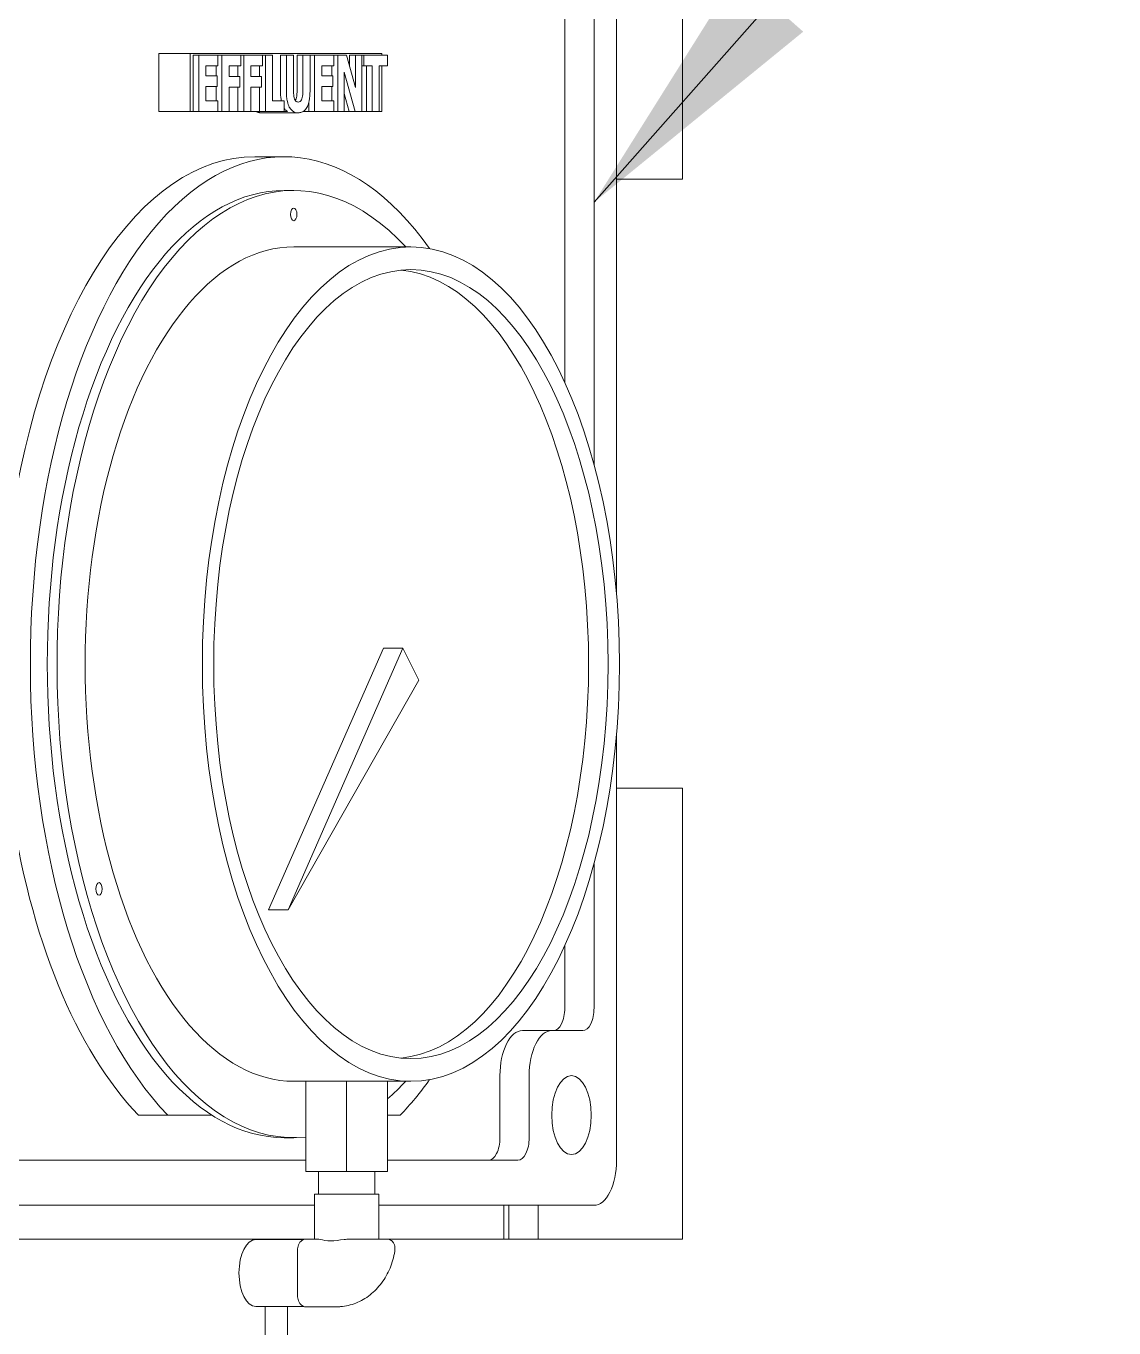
# Model space of a CAD drawing. Header units: inches. Extents: x 19 to 503, y 7 to 322.
# Drawn here: x 271.09 to 277.12, y 118.08 to 125.3 of the extents above; entities that cross this region are included whole.
import ezdxf

# ---------------------------------------------------------------- set-up
doc = ezdxf.new("R2010")
doc.units = ezdxf.units.IN
doc.header["$LTSCALE"] = 15
doc.header["$MEASUREMENT"] = 0
doc.layers.add('Symbol (ANSI)', color=7, linetype='Continuous', lineweight=25)
doc.layers.add('Visible (ANSI)', color=7, linetype='Continuous', lineweight=50)
doc.styles.add('MEMCOR Medium', font='arial.ttf')
doc.dimstyles.new('Default (ANSI)$7', dxfattribs={"dimscale": 15, "dimtxt": 0.15, "dimasz": 0.098425, "dimexe": 0.125, "dimexo": 0.0625, "dimgap": 0.031496, "dimtad": 0, "dimtih": 1, "dimtoh": 1, "dimdec": 4, "dimrnd": 1e-08, "dimzin": 3, "dimdsep": 46, "dimlunit": 5, "dimtxsty": 'MEMCOR Medium', "dimcen": 0.09, "dimdle": 0.393701, "dimclrd": 256, "dimclre": 256, "dimclrt": 256, "dimadec": 0, "dimazin": 1, "dimtfac": 0.8, "dimtofl": 0, "dimtmove": 0, "dimatfit": 3, "dimfxl": 1, "dimfrac": 1, "dimtolj": 1, "dimtzin": 4, "dimlwd": -1, "dimlwe": -1, "dimarcsym": 0})

msp = doc.modelspace()

# ---------------------------------------------------------------- linework, layer by layer
at = {"layer": 'Visible (ANSI)', "linetype": 'Continuous', "lineweight": 18}
for p, q in [((274.725303, 124.450384), (274.725303, 126.950384)), ((274.359844, 126.512884), (274.359844, 122.147745)), ((274.072446, 123.324611), (274.072446, 125.669134)), ((274.234826, 125.669134), (274.234826, 122.870057)), ((271.822446, 125.147849), (271.995651, 125.147849)), ((271.822446, 124.825349), (271.822446, 125.147849)), ((271.995651, 125.147849), (273.058151, 125.147849)), ((271.995651, 124.825349), (271.995651, 125.147849)), ((272.011885, 125.138349), (272.011885, 124.825349)), ((272.011885, 125.138349), (272.044361, 125.138349)), ((272.150131, 125.138349), (272.044361, 125.138349)), ((272.044361, 125.138349), (272.044361, 124.825349)), ((272.150131, 125.138349), (272.172141, 125.138349)), ((272.150131, 125.078742), (272.150131, 125.138349)), ((272.276897, 125.138349), (272.172141, 125.138349)), ((272.172141, 125.138349), (272.172141, 124.825349)), ((272.276897, 125.138349), (272.292565, 125.138349)), ((272.276897, 125.078742), (272.276897, 125.138349)), ((272.397321, 125.138349), (272.292565, 125.138349)), ((272.292565, 125.138349), (272.292565, 124.825349)), ((272.397321, 125.078742), (272.397321, 125.138349)), ((272.397321, 125.138349), (272.412989, 125.138349)), ((272.452304, 125.138349), (272.412989, 125.138349)), ((272.412989, 125.138349), (272.412989, 124.825349)), ((272.452304, 124.884956), (272.452304, 125.138349)), ((272.496752, 125.138349), (272.496752, 124.938476)), ((272.496752, 125.138349), (272.529228, 125.138349)), ((272.568543, 125.138349), (272.529228, 125.138349)), ((272.529228, 125.138349), (272.529228, 124.938476)), ((272.568543, 124.943041), (272.568543, 125.138349)), ((272.588572, 125.138349), (272.588572, 124.943041)), ((272.588572, 125.138349), (272.621048, 125.138349)), ((272.660363, 125.138349), (272.621048, 125.138349)), ((272.621048, 125.138349), (272.621048, 124.943041)), ((272.660363, 125.138349), (272.685923, 125.138349)), ((272.660363, 124.938729), (272.660363, 125.138349)), ((272.791694, 125.138349), (272.685923, 125.138349)), ((272.685923, 125.138349), (272.685923, 124.825349)), ((272.791694, 125.138349), (272.813703, 125.138349)), ((272.791694, 125.078742), (272.791694, 125.138349)), ((272.861896, 125.138349), (272.813703, 125.138349)), ((272.813703, 125.138349), (272.813703, 124.825349)), ((272.911865, 124.959021), (272.861896, 125.138349)), ((272.879389, 125.138349), (272.879389, 125.075572)), ((272.879389, 125.138349), (272.911865, 125.138349)), ((272.947756, 125.138349), (272.911865, 125.138349)), ((272.911865, 125.138349), (272.911865, 124.959021)), ((272.947756, 124.825349), (272.947756, 125.138349)), ((272.947756, 125.138349), (272.958731, 125.138349)), ((273.090627, 125.138349), (272.958731, 125.138349)), ((272.958731, 125.138349), (272.958731, 125.078742)), ((273.058151, 125.147849), (273.058151, 125.138349)), ((273.090627, 125.078742), (273.090627, 125.138349)), ((272.083422, 125.023701), (272.083422, 125.078742)), ((272.083422, 125.078742), (272.150131, 125.078742)), ((272.139665, 125.078742), (272.139665, 125.023701)), ((272.211202, 125.019642), (272.211202, 125.078742)), ((272.211202, 125.078742), (272.276897, 125.078742)), ((272.260089, 125.078742), (272.260089, 125.019642)), ((272.331626, 125.078742), (272.397321, 125.078742)), ((272.331626, 125.019642), (272.331626, 125.078742)), ((272.380513, 125.078742), (272.380513, 125.019642)), ((272.724985, 125.023701), (272.724985, 125.078742)), ((272.724985, 125.078742), (272.791694, 125.078742)), ((272.781227, 125.078742), (272.781227, 125.023701)), ((272.947756, 125.078742), (272.958731, 125.078742)), ((272.958731, 125.078742), (273.005022, 125.078742)), ((272.972546, 125.078742), (272.972546, 124.825349)), ((273.005022, 125.078742), (273.005022, 124.825349)), ((273.044337, 124.825349), (273.044337, 125.078742)), ((273.044337, 125.078742), (273.090627, 125.078742)), ((273.058151, 125.078742), (273.058151, 124.825349)), ((272.144932, 125.023701), (272.083422, 125.023701)), ((272.144932, 124.964094), (272.144932, 125.023701)), ((272.271697, 125.019642), (272.211202, 125.019642)), ((272.271697, 124.960035), (272.271697, 125.019642)), ((272.392121, 125.019642), (272.331626, 125.019642)), ((272.392121, 124.960035), (272.392121, 125.019642)), ((272.786494, 125.023701), (272.724985, 125.023701)), ((272.786494, 124.964094), (272.786494, 125.023701)), ((272.849594, 124.825349), (272.849594, 125.043485)), ((272.849594, 125.043485), (272.909962, 124.825349)), ((272.083422, 124.884956), (272.083422, 124.964094)), ((272.083422, 124.964094), (272.144932, 124.964094)), ((272.139665, 124.964094), (272.139665, 124.884956)), ((272.211202, 124.825349), (272.211202, 124.960035)), ((272.211202, 124.960035), (272.271697, 124.960035)), ((272.260089, 124.960035), (272.260089, 124.825349)), ((272.331626, 124.825349), (272.331626, 124.960035)), ((272.331626, 124.960035), (272.392121, 124.960035)), ((272.380513, 124.960035), (272.380513, 124.825349)), ((272.724985, 124.964094), (272.786494, 124.964094)), ((272.724985, 124.884956), (272.724985, 124.964094)), ((272.781227, 124.964094), (272.781227, 124.884956)), ((272.849594, 124.926135), (272.877486, 124.825349)), ((272.150131, 124.884956), (272.083422, 124.884956)), ((272.150131, 124.825349), (272.150131, 124.884956)), ((272.517364, 124.884956), (272.452304, 124.884956)), ((272.517364, 124.825349), (272.517364, 124.884956)), ((272.653447, 124.875144), (272.653447, 124.825349)), ((272.791694, 124.884956), (272.724985, 124.884956)), ((272.791694, 124.825349), (272.791694, 124.884956)), ((271.822446, 124.825349), (271.995651, 124.825349)), ((272.011885, 124.825349), (271.995651, 124.825349)), ((272.011885, 124.825349), (272.044361, 124.825349)), ((272.044361, 124.825349), (272.150131, 124.825349)), ((272.150131, 124.825349), (272.172141, 124.825349)), ((272.172141, 124.825349), (272.211202, 124.825349)), ((272.260089, 124.825349), (272.211202, 124.825349)), ((272.260089, 124.825349), (272.292565, 124.825349)), ((272.292565, 124.825349), (272.331626, 124.825349)), ((272.380513, 124.825349), (272.331626, 124.825349)), ((272.380513, 124.825349), (272.412989, 124.825349)), ((272.389114, 124.818754), (272.594796, 124.818754)), ((272.412989, 124.825349), (272.517364, 124.825349)), ((272.536081, 124.825349), (272.517364, 124.825349)), ((272.653447, 124.825349), (272.621332, 124.825349)), ((272.653447, 124.825349), (272.685923, 124.825349)), ((272.685923, 124.825349), (272.791694, 124.825349)), ((272.791694, 124.825349), (272.813703, 124.825349)), ((272.813703, 124.825349), (272.849594, 124.825349)), ((272.877486, 124.825349), (272.849594, 124.825349)), ((272.877486, 124.825349), (272.909962, 124.825349)), ((272.909962, 124.825349), (272.947756, 124.825349)), ((272.972546, 124.825349), (272.947756, 124.825349)), ((272.972546, 124.825349), (273.005022, 124.825349)), ((273.005022, 124.825349), (273.044337, 124.825349)), ((273.058151, 124.825349), (273.044337, 124.825349)), ((272.353696, 124.575349), (272.516076, 124.575349)), ((274.359844, 124.450384), (274.666689, 124.450384)), ((274.725303, 124.450384), (274.666689, 124.450384)), ((272.516076, 124.387849), (272.570203, 124.387849)), ((272.570203, 124.075349), (273.219722, 124.075349)), ((272.430846, 120.401605), (273.067274, 121.851237)), ((272.539099, 120.401605), (273.175528, 121.851237)), ((273.067274, 121.851237), (273.175528, 121.851237)), ((273.175528, 121.851237), (273.263916, 121.674461)), ((273.263916, 121.674461), (272.539099, 120.401605)), ((274.359844, 121.377954), (274.359844, 119.012884)), ((274.666689, 121.075384), (274.359844, 121.075384)), ((274.666689, 121.075384), (274.725303, 121.075384)), ((274.725303, 118.575384), (274.725303, 121.075384)), ((274.234826, 120.655641), (274.234826, 119.856634)), ((272.430846, 120.401605), (272.539099, 120.401605)), ((274.072446, 119.856634), (274.072446, 120.201087)), ((273.838089, 119.731634), (274.000469, 119.731634)), ((274.172326, 119.731634), (274.000469, 119.731634)), ((272.570203, 119.450349), (272.636357, 119.450349)), ((272.863457, 119.450349), (272.636357, 119.450349)), ((272.636357, 119.450349), (272.636357, 118.950349)), ((273.090556, 119.450349), (272.863457, 119.450349)), ((272.863457, 119.450349), (272.863457, 118.950349)), ((273.090556, 119.450349), (273.090556, 118.950349)), ((273.090556, 119.450349), (273.219722, 119.450349)), ((273.713089, 119.137919), (273.713089, 119.481634)), ((273.875469, 119.481634), (273.875469, 119.137919)), ((271.709393, 119.262919), (271.871773, 119.262919)), ((272.115771, 119.262919), (271.871773, 119.262919)), ((273.160379, 119.262919), (273.090556, 119.262919)), ((272.516076, 119.137849), (272.570203, 119.137849)), ((272.636357, 119.012919), (269.778091, 119.012919)), ((273.812969, 119.012919), (273.090556, 119.012919)), ((272.636357, 118.950349), (272.863457, 118.950349)), ((272.706476, 118.950349), (272.706476, 118.825349)), ((272.863457, 118.950349), (273.090556, 118.950349)), ((273.020437, 118.950349), (273.020437, 118.825349)), ((273.040956, 118.825349), (272.685958, 118.825349)), ((272.685958, 118.825349), (272.685958, 118.575349)), ((273.040956, 118.825349), (273.040956, 118.575349)), ((272.685958, 118.762884), (269.728491, 118.762884)), ((274.234844, 118.762884), (273.040956, 118.762884)), ((273.735012, 118.575384), (273.735012, 118.762884)), ((273.762632, 118.575384), (273.762632, 118.762884)), ((273.925012, 118.762884), (273.925012, 118.575384)), ((269.728491, 118.575384), (272.685958, 118.575384)), ((272.624695, 118.573109), (272.359229, 118.573109)), ((272.410887, 118.573109), (272.410887, 118.575384)), ((272.535887, 118.575384), (272.535887, 118.573109)), ((272.702102, 118.575349), (272.637603, 118.575349)), ((272.943446, 118.575349), (272.880079, 118.575349)), ((273.00402, 118.575349), (272.943446, 118.575349)), ((273.088178, 118.575349), (273.027604, 118.575349)), ((273.040956, 118.575384), (273.735012, 118.575384)), ((273.762632, 118.575384), (273.735012, 118.575384)), ((273.925012, 118.575384), (273.762632, 118.575384)), ((273.925012, 118.575384), (274.666689, 118.575384)), ((274.725303, 118.575384), (274.666689, 118.575384)), ((272.591353, 118.512849), (272.591353, 118.262849)), ((272.624695, 118.202589), (272.359229, 118.202589)), ((272.410887, 115.950384), (272.410887, 118.202589)), ((272.535887, 118.202589), (272.535887, 115.950384)), ((272.637603, 118.200349), (272.645799, 118.200349)), ((272.645799, 118.200349), (272.801994, 118.200349))]:
    msp.add_line(p, q, dxfattribs=at)
for centre, major_axis, start_param, end_param in [((272.516076, 121.762849), (0, 2.8125), 5.67192986, 8.94884126), ((272.353696, 121.762849), (0, 2.8125), 0, 1.2977393), ((272.570203, 121.762849), (0, -2.625), 2.64866739, 6.33361033), ((272.516076, 121.762849), (0, -2.625), 3.14159265, 6.28318531), ((272.570203, 121.762849), (0, -2.3125), 3.14159265, 6.28318531), ((273.111469, 121.762849), (0, -2.186419), 0.04953189, 3.09206076), ((272.353696, 121.762849), (0, 2.8125), 1.84385335, 2.66565596), ((274.009946, 119.856634), (0, -0.125), 0, 1.57079633), ((274.172326, 119.856634), (0, -0.125), 0, 1.57079633), ((273.838089, 119.481634), (0, 0.25), 0, 1.57079633), ((274.000469, 119.481634), (0, 0.25), 0, 1.57079633), ((272.570203, 121.762849), (0, -2.625), 0.40765708, 0.49292526), ((272.516076, 121.762849), (0, -2.8125), 0.4759367, 0.61125545), ((273.650589, 119.137919), (0, -0.125), 0, 1.57079633), ((273.812969, 119.137919), (0, -0.125), 0, 1.57079633), ((274.234844, 119.012884), (0, -0.25), 0, 1.57079633), ((272.359229, 118.387849), (0, 0.18526), 0, 3.14159265)]:
    msp.add_ellipse(centre, major_axis=major_axis, ratio=0.5, start_param=start_param, end_param=end_param, dxfattribs=at)
for centre, major_axis in [((272.570203, 124.255245), (0, -0.035)), ((273.219722, 121.762849), (0, 2.3125)), ((273.219722, 121.762849), (0, 2.186419)), ((271.490963, 120.516651), (0, -0.035)), ((274.109844, 119.262884), (0, 0.21875))]:
    msp.add_ellipse(centre, major_axis=major_axis, ratio=0.5, dxfattribs=at)
for points, knots in [([(272.496752, 124.938476), (272.496752, 124.92797), (272.497158, 124.917371), (272.498877, 124.899497), (272.499918, 124.892083), (272.501347, 124.884956)], [-0.821877976, -0.821877976, -0.821877976, -0.821877976, -0.654433498, -0.654433498, -0.531830613, -0.531830613, -0.531830613, -0.531830613]), ([(272.529228, 124.938476), (272.529228, 124.92797), (272.529634, 124.917371), (272.531512, 124.897838), (272.532867, 124.888835), (272.537403, 124.86904), (272.540915, 124.859105), (272.548774, 124.844376), (272.554313, 124.835611), (272.57321, 124.82133), (272.584187, 124.818754), (272.594796, 124.818754)], [-0.821877976, -0.821877976, -0.821877976, -0.821877976, -0.654433498, -0.654433498, -0.504909579, -0.504909579, -0.307478412, -0.307478412, -0.16166829, -0.16166829, 0, 0, 0, 0]), ([(272.594796, 124.878361), (272.592172, 124.878361), (272.589501, 124.878785), (272.584716, 124.880827), (272.582554, 124.882284), (272.578447, 124.886711), (272.576612, 124.889663), (272.573702, 124.896708), (272.572075, 124.901776), (272.569064, 124.920118), (272.568543, 124.932045), (272.568543, 124.943041)], [-0.357819749, -0.357819749, -0.357819749, -0.357819749, -0.281802872, -0.281802872, -0.21609433, -0.21609433, -0.146681317, -0.146681317, -0.083787292, -0.083787292, 0, 0, 0, 0]), ([(272.588572, 124.943041), (272.588572, 124.935471), (272.588336, 124.927602), (272.587146, 124.914123), (272.58631, 124.908021), (272.583768, 124.897354), (272.582304, 124.893454), (272.579997, 124.889096), (272.579293, 124.887953), (272.578555, 124.886918)], [-0.217363441, -0.217363441, -0.217363441, -0.217363441, -0.17163752, -0.17163752, -0.134758966, -0.134758966, -0.100390194, -0.100390194, -0.086453699, -0.086453699, -0.086453699, -0.086453699]), ([(272.621048, 124.943041), (272.621048, 124.935471), (272.620812, 124.927602), (272.619622, 124.914123), (272.618786, 124.908021), (272.616244, 124.897354), (272.61478, 124.893454), (272.611201, 124.886693), (272.608941, 124.884007), (272.602776, 124.879325), (272.598721, 124.878361), (272.594796, 124.878361)], [-0.217363441, -0.217363441, -0.217363441, -0.217363441, -0.17163752, -0.17163752, -0.134758966, -0.134758966, -0.100390194, -0.100390194, -0.059831536, -0.059831536, 0, 0, 0, 0]), ([(272.594796, 124.818754), (272.601132, 124.818754), (272.607572, 124.819642), (272.619228, 124.823838), (272.624578, 124.826841), (272.636849, 124.837672), (272.641835, 124.845598), (272.650015, 124.862458), (272.653453, 124.873435), (272.659161, 124.902467), (272.660363, 124.920732), (272.660363, 124.938729)], [-0.433604472, -0.433604472, -0.433604472, -0.433604472, -0.370673963, -0.370673963, -0.316022801, -0.316022801, -0.237534002, -0.237534002, -0.137141706, -0.137141706, 0, 0, 0, 0]), ([(272.517359, 124.843285), (272.520624, 124.838449), (272.524993, 124.833226), (272.53253, 124.82753), (272.534293, 124.826371), (272.536081, 124.825349)], [-0.256125071, -0.256125071, -0.256125071, -0.256125071, -0.16166829, -0.16166829, -0.133487705, -0.133487705, -0.133487705, -0.133487705]), ([(272.637603, 118.575349), (272.633268, 118.575349), (272.628954, 118.574578), (272.620854, 118.571788), (272.617154, 118.569703), (272.610068, 118.564431), (272.60699, 118.561116), (272.601124, 118.553236), (272.598742, 118.548586), (272.595035, 118.539136), (272.59373, 118.534318), (272.591939, 118.524535), (272.591461, 118.519572), (272.591359, 118.514016), (272.591353, 118.513432), (272.591353, 118.512849)], [1.57079633, 1.57079633, 1.57079633, 1.57079633, 1.74134865, 1.74134865, 1.92693468, 1.92693468, 2.16227778, 2.16227778, 2.47643705, 2.47643705, 2.79059631, 2.79059631, 3.10475558, 3.10475558, 3.14159265, 3.14159265, 3.14159265, 3.14159265]), ([(272.702102, 118.575349), (272.70632, 118.575352), (272.711378, 118.57453), (272.732021, 118.570516), (272.752053, 118.566071), (272.774707, 118.566071), (272.797361, 118.566071), (272.823424, 118.570516), (272.859724, 118.57453), (272.870008, 118.575352), (272.880079, 118.575349)], [2.000751798, 2.000751798, 2.000751798, 2.000751798, 2.079672535, 2.079672535, 2.279000165, 2.279000165, 2.279000165, 2.478327794, 2.478327794, 2.557248531, 2.557248531, 2.557248531, 2.557248531]), ([(273.00402, 118.575349), (273.00892, 118.575391), (273.013356, 118.575308), (273.017175, 118.575308), (273.020994, 118.575308), (273.024513, 118.575391), (273.027604, 118.575349)], [1.118517942, 1.118517942, 1.118517942, 1.118517942, 1.176718059, 1.176718059, 1.176718059, 1.234918175, 1.234918175, 1.234918175, 1.234918175]), ([(273.088178, 118.575349), (273.092512, 118.575349), (273.096949, 118.574568), (273.105107, 118.571665), (273.108787, 118.569546), (273.115614, 118.564288), (273.118546, 118.561031), (273.124099, 118.55318), (273.126245, 118.548568), (273.129533, 118.53881), (273.130535, 118.533597), (273.131466, 118.523276), (273.1314, 118.518075), (273.130706, 118.511318), (273.130496, 118.509714), (273.130242, 118.508123)], [0, 0, 0, 0, 0.014075874, 0.014075874, 0.028524686, 0.028524686, 0.046053638, 0.046053638, 0.069701183, 0.069701183, 0.095637693, 0.095637693, 0.121574203, 0.121574203, 0.12968255, 0.12968255, 0.12968255, 0.12968255]), ([(272.829042, 118.201208), (272.858351, 118.203473), (272.887365, 118.210241), (272.942642, 118.232188), (272.968899, 118.24736), (273.016843, 118.284873), (273.038529, 118.307208), (273.075951, 118.357392), (273.091688, 118.385236), (273.116267, 118.444514), (273.125108, 118.475945), (273.130242, 118.508123)], [3.20841338, 3.20841338, 3.20841338, 3.20841338, 3.47277545, 3.47277545, 3.73713752, 3.73713752, 4.00149959, 4.00149959, 4.26586166, 4.26586166, 4.53022373, 4.53022373, 4.53022373, 4.53022373]), ([(272.591353, 118.262849), (272.591353, 118.257875), (272.59174, 118.252902), (272.593334, 118.243088), (272.594535, 118.238249), (272.597984, 118.228757), (272.600213, 118.224091), (272.606464, 118.215007), (272.610521, 118.210498), (272.620257, 118.204171), (272.625161, 118.202011), (272.632877, 118.200572), (272.635239, 118.200349), (272.637603, 118.200349)], [3.14159265, 3.14159265, 3.14159265, 3.14159265, 3.45575192, 3.45575192, 3.76991118, 3.76991118, 4.08407045, 4.08407045, 4.39822972, 4.39822972, 4.61938452, 4.61938452, 4.71238898, 4.71238898, 4.71238898, 4.71238898]), ([(272.829042, 118.201208), (272.827333, 118.201076), (272.825564, 118.20096), (272.821956, 118.200762), (272.820118, 118.200679), (272.816435, 118.200545), (272.814595, 118.200493), (272.810916, 118.200415), (272.809089, 118.200389), (272.805488, 118.200356), (272.803713, 118.200349), (272.801994, 118.200349)], [0, 0, 0, 0, 0.0129633587, 0.0129633587, 0.0259267175, 0.0259267175, 0.0388900762, 0.0388900762, 0.051853435, 0.051853435, 0.0648167937, 0.0648167937, 0.0648167937, 0.0648167937])]:
    msp.add_open_spline(points, degree=3, knots=knots, dxfattribs=at)
msp.add_open_spline([(272.389114, 124.818754), (272.374415, 124.818754), (272.362876, 124.825349)], degree=2, dxfattribs=at)

# ---------------------------------------------------------------- leaders
at = {"layer": 'Symbol (ANSI)', "annotation_type": 0, "has_hookline": 1, "hookline_direction": 0, "text_width": 22.254435}
msp.add_leader([(274.234826, 124.322567), (278.966143, 129.676385), (280.442521, 129.676385)], dimstyle='Default (ANSI)$7', override={"dimtad": 0}, dxfattribs=at)

doc.saveas('drawing.dxf')
